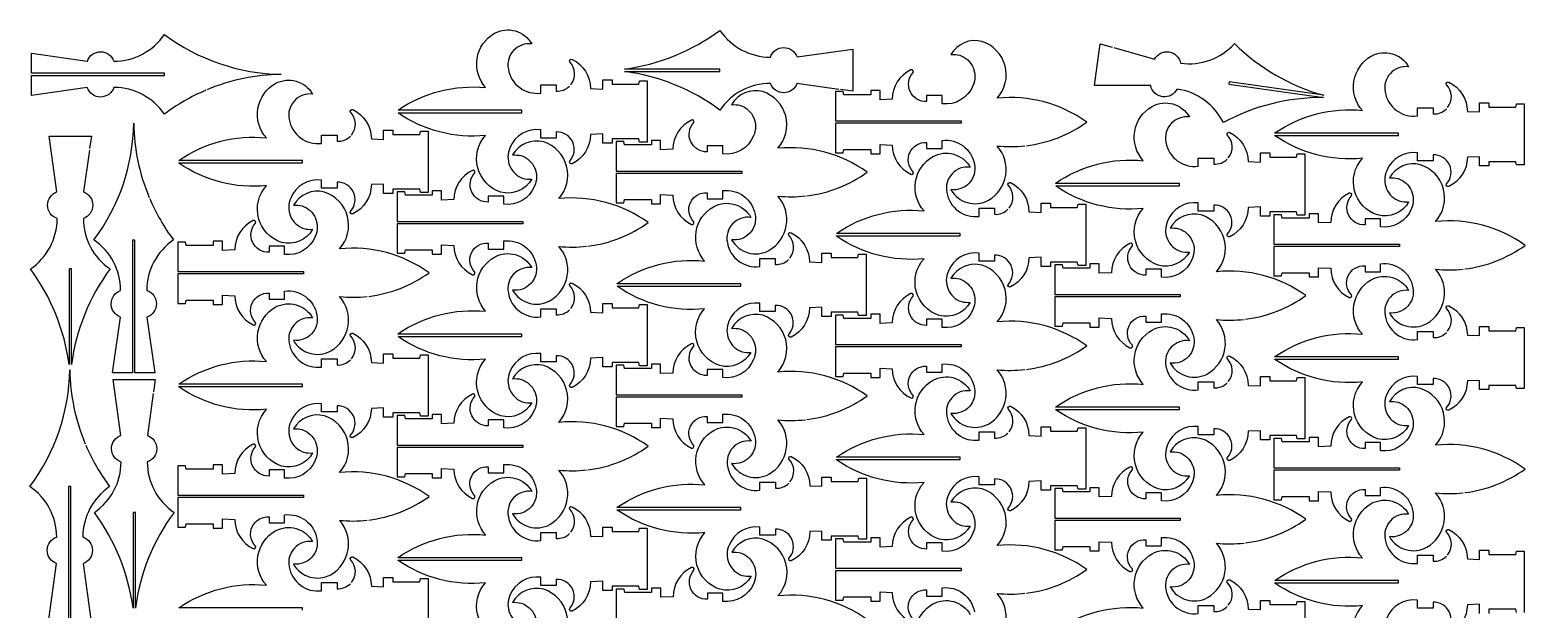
# Model space of a CAD drawing. Header units: millimetres. Extents: x 0 to 982, y 0 to 1994.
# Drawn here: x 0 to 982, y 1613 to 1994 of the extents above; entities that cross this region are included whole.
import ezdxf

# ---------------------------------------------------------------- set-up
doc = ezdxf.new("R2010")
doc.units = ezdxf.units.MM
doc.layers.get('0').update_dxf_attribs({"color": 70})

msp = doc.modelspace()

# ---------------------------------------------------------------- linework, layer by layer
for points in [[(355.28, 1957.9, 0.382105), (354.59, 1972.94, -0.693962), (356.17, 1974.62, -0.285657), (368.31, 1955.39), (376.34, 1955.05), (376.34, 1961.1), (382.46, 1961.1), (382.46, 1958.29), (400.07, 1958.29), (400.54, 1960.45), (405.59, 1960.45), (405.59, 1920.21), (400.54, 1920.21), (400.07, 1922.37), (382.46, 1922.37), (382.46, 1919.56), (376.34, 1919.56), (376.34, 1925.61), (368.31, 1925.27, -0.285476), (356.17, 1906.04, -0.693962), (354.59, 1907.73, 0.668348), (345.75, 1926.89), (345.75, 1922.91), (335.55, 1922.91), (335.55, 1928.26, 0.342044), (315.35, 1916.44, 0.442806), (324, 1896.39, 0.070962), (329.73, 1895.94, -0.342025), (309.3, 1887.35, -0.543378), (299.4, 1924.63, -0.178253), (241.9, 1939.4), (241.9, 1939.56), (323.11, 1939.56), (323.11, 1941.11), (241.9, 1941.11), (241.9, 1941.25, -0.178238), (299.4, 1956.03, -0.476881), (305.2, 1991.73, -0.411255), (329.73, 1984.73, 0.514022), (314.3, 1968.18, 0.402273), (335.55, 1952.41), (335.55, 1957.76), (345.75, 1957.76), (345.75, 1953.77, 0.217338), (354.52, 1957.06)], [(115.57, 1954.29, 0.060023), (88.35, 1938.6, 0.24714), (55.19, 1956.19), (55.18, 1956.18, -0.716421), (37.69, 1956.06), (37.68, 1956.07), (1.07, 1950.95, 0.000082), (1.07, 1964.01), (88.34, 1964.01), (88.34, 1965.56), (1.07, 1965.56), (1.07, 1978.62), (37.72, 1973.49), (37.73, 1973.5, -0.706462), (55.13, 1973.39), (55.15, 1973.38, 0.248519), (88.35, 1990.97, 0.158189), (165.07, 1964.79, 0.095578), (116.36, 1954.62)], [(531.42, 1954.89), (503.92, 1958.74), (503.9, 1958.73, -0.706462), (486.5, 1958.84), (486.49, 1958.85, 0.248519), (453.29, 1941.27, 0.127449), (390.52, 1966.68), (453.29, 1966.68), (453.29, 1968.23), (390.52, 1968.23, 0.127449), (453.29, 1993.64, 0.24714), (486.44, 1976.05), (486.46, 1976.06, -0.716421), (503.94, 1976.18), (503.96, 1976.17), (540.57, 1981.29), (540.57, 1953.61), (532.54, 1954.74)], [(654.63, 1917.88, 0.125752), (694.24, 1933.38, 0.183089), (635.44, 1949.08, 0.543378), (625.53, 1986.35, 0.342025), (605.1, 1977.77, -0.070962), (610.83, 1977.32, -0.442806), (619.49, 1957.27, -0.342044), (599.28, 1945.45), (599.28, 1950.8), (589.09, 1950.8), (589.09, 1946.82, -0.668348), (580.24, 1965.98, 0.693962), (578.66, 1967.67, 0.285476), (566.52, 1948.43), (558.49, 1948.09), (558.49, 1954.15), (552.37, 1954.15), (552.37, 1951.33), (534.76, 1951.33), (534.29, 1953.5), (529.24, 1953.5), (529.24, 1934.15), (611.73, 1934.15), (611.73, 1932.6), (529.24, 1932.6), (529.24, 1913.26), (534.29, 1913.26), (534.76, 1915.42), (552.37, 1915.42), (552.37, 1912.61), (558.49, 1912.61), (558.49, 1918.66), (566.52, 1918.32, 0.285657), (578.66, 1899.08, 0.693962), (580.24, 1900.77, -0.690194), (589.09, 1919.93), (589.09, 1915.95), (599.28, 1915.95), (599.28, 1921.3, -0.402273), (620.54, 1905.53, -0.514022), (605.1, 1888.98, 0.411255), (629.63, 1881.98, 0.476881), (635.44, 1917.67, 0.053172), (653.66, 1917.77)], [(712.03, 1982.29), (738.73, 1974.65), (738.75, 1974.66, -0.706462), (755.97, 1972.13), (755.98, 1972.12, 0.248519), (791.3, 1984.92, 0.127449), (849.93, 1951.03), (787.77, 1959.76), (787.55, 1958.22), (849.71, 1949.5, 0.127449), (784.02, 1933.06, 0.24714), (753.63, 1955.09), (753.62, 1955.08, -0.716421), (736.29, 1957.39), (736.27, 1957.4), (699.31, 1957.42), (703.15, 1984.83), (710.95, 1982.6)], [(931.28, 1942.9, 0.382105), (930.59, 1957.94, -0.693962), (932.17, 1959.62, -0.285657), (944.31, 1940.39), (952.34, 1940.05), (952.34, 1946.1), (958.46, 1946.1), (958.46, 1943.29), (976.07, 1943.29), (976.54, 1945.45), (981.59, 1945.45), (981.59, 1905.21), (976.54, 1905.21), (976.07, 1907.37), (958.46, 1907.37), (958.46, 1904.56), (952.34, 1904.56), (952.34, 1910.61), (944.31, 1910.27, -0.285476), (932.17, 1891.04, -0.693962), (930.59, 1892.73, 0.668348), (921.75, 1911.89), (921.75, 1907.91), (911.55, 1907.91), (911.55, 1913.26, 0.342044), (891.35, 1901.44, 0.442806), (900, 1881.39, 0.070962), (905.73, 1880.94, -0.342025), (885.3, 1872.35, -0.543378), (875.4, 1909.63, -0.178253), (817.9, 1924.4), (817.9, 1924.56), (899.11, 1924.56), (899.11, 1926.11), (817.9, 1926.11), (817.9, 1926.25, -0.178238), (875.4, 1941.03, -0.476881), (881.2, 1976.73, -0.411255), (905.73, 1969.73, 0.514022), (890.3, 1953.18, 0.402273), (911.55, 1937.41), (911.55, 1942.76), (921.75, 1942.76), (921.75, 1938.77, 0.217338), (930.52, 1942.06)], [(211.28, 1924.9, 0.382105), (210.59, 1939.94, -0.693962), (212.17, 1941.62, -0.285657), (224.31, 1922.39), (232.34, 1922.05), (232.34, 1928.1), (238.46, 1928.1), (238.46, 1925.29), (256.07, 1925.29), (256.54, 1927.45), (261.59, 1927.45), (261.59, 1887.21), (256.54, 1887.21), (256.07, 1889.37), (238.46, 1889.37), (238.46, 1886.56), (232.34, 1886.56), (232.34, 1892.61), (224.31, 1892.27, -0.285476), (212.17, 1873.04, -0.693962), (210.59, 1874.73, 0.668348), (201.75, 1893.89), (201.75, 1889.91), (191.55, 1889.91), (191.55, 1895.26, 0.342044), (171.35, 1883.44, 0.442806), (180, 1863.39, 0.070962), (185.73, 1862.94, -0.342025), (165.3, 1854.35, -0.543378), (155.4, 1891.63, -0.178253), (97.9, 1906.4), (97.9, 1906.56), (179.11, 1906.56), (179.11, 1908.11), (97.9, 1908.11), (97.9, 1908.25, -0.178238), (155.4, 1923.03, -0.476881), (161.2, 1958.73, -0.411255), (185.73, 1951.73, 0.514022), (170.3, 1935.18, 0.402273), (191.55, 1919.41), (191.55, 1924.76), (201.75, 1924.76), (201.75, 1920.77, 0.217338), (210.52, 1924.06)], [(510.5, 1884.94, 0.125752), (550.12, 1900.43, 0.183089), (491.32, 1916.14, 0.543378), (481.41, 1953.41, 0.342025), (460.98, 1944.83, -0.070962), (466.71, 1944.38, -0.442806), (475.36, 1924.33, -0.342044), (455.16, 1912.51), (455.16, 1917.86), (444.96, 1917.86), (444.96, 1913.88, -0.668348), (436.12, 1933.04, 0.693962), (434.54, 1934.73, 0.285476), (422.4, 1915.49), (414.37, 1915.15), (414.37, 1921.2), (408.25, 1921.2), (408.25, 1918.39), (390.64, 1918.39), (390.17, 1920.55), (385.12, 1920.55), (385.12, 1901.21), (467.6, 1901.21), (467.6, 1899.66), (385.12, 1899.66), (385.12, 1880.31), (390.17, 1880.31), (390.64, 1882.48), (408.25, 1882.48), (408.25, 1879.66), (414.37, 1879.66), (414.37, 1885.72), (422.4, 1885.38, 0.285657), (434.54, 1866.14, 0.693962), (436.12, 1867.83, -0.690194), (444.96, 1886.99), (444.96, 1883.01), (455.16, 1883.01), (455.16, 1888.36, -0.402273), (476.41, 1872.58, -0.514022), (460.98, 1856.04, 0.411255), (485.51, 1849.04, 0.476881), (491.32, 1884.73, 0.053172), (509.54, 1884.83)], [(787.28, 1909.9, 0.382105), (786.59, 1924.94, -0.693962), (788.17, 1926.62, -0.285657), (800.31, 1907.39), (808.34, 1907.05), (808.34, 1913.1), (814.46, 1913.1), (814.46, 1910.29), (832.07, 1910.29), (832.54, 1912.45), (837.59, 1912.45), (837.59, 1872.21), (832.54, 1872.21), (832.07, 1874.37), (814.46, 1874.37), (814.46, 1871.56), (808.34, 1871.56), (808.34, 1877.61), (800.31, 1877.27, -0.285476), (788.17, 1858.04, -0.693962), (786.59, 1859.73, 0.668348), (777.75, 1878.89), (777.75, 1874.91), (767.55, 1874.91), (767.55, 1880.26, 0.342044), (747.35, 1868.44, 0.442806), (756, 1848.39, 0.070962), (761.73, 1847.94, -0.342025), (741.3, 1839.35, -0.543378), (731.4, 1876.63, -0.178253), (673.9, 1891.4), (673.9, 1891.56), (755.11, 1891.56), (755.11, 1893.11), (673.9, 1893.11), (673.9, 1893.25, -0.178238), (731.4, 1908.03, -0.476881), (737.2, 1943.73, -0.411255), (761.73, 1936.73, 0.514022), (746.3, 1920.18, 0.402273), (767.55, 1904.41), (767.55, 1909.76), (777.75, 1909.76), (777.75, 1905.77, 0.217338), (786.52, 1909.06)], [(78.68, 1883.13, 0.060023), (94.37, 1855.91, 0.24714), (76.78, 1822.75), (76.79, 1822.74, -0.716421), (76.91, 1805.25), (76.9, 1805.24), (82.02, 1768.63, 0.000082), (68.96, 1768.63), (68.96, 1855.9), (67.41, 1855.9), (67.41, 1768.63), (54.35, 1768.63), (59.48, 1805.28), (59.47, 1805.29, -0.706462), (59.58, 1822.7), (59.59, 1822.71, 0.248519), (42, 1855.91, 0.158189), (68.18, 1932.63, 0.095578), (78.35, 1883.93)], [(39.08, 1914.98), (35.23, 1887.48), (35.24, 1887.46, -0.706462), (35.13, 1870.06), (35.12, 1870.05, 0.248519), (52.7, 1836.85, 0.127449), (27.29, 1774.08), (27.29, 1836.85), (25.74, 1836.85), (25.74, 1774.08, 0.127449), (0.33, 1836.85, 0.24714), (17.92, 1870.01), (17.91, 1870.02, -0.716421), (17.79, 1887.5), (17.8, 1887.52), (12.68, 1924.13), (40.36, 1924.13), (39.23, 1916.1)], [(366.63, 1851.88, 0.125752), (406.24, 1867.38, 0.183089), (347.44, 1883.08, 0.543378), (337.53, 1920.35, 0.342025), (317.1, 1911.77, -0.070962), (322.83, 1911.32, -0.442806), (331.49, 1891.27, -0.342044), (311.28, 1879.45), (311.28, 1884.8), (301.09, 1884.8), (301.09, 1880.82, -0.668348), (292.24, 1899.98, 0.693962), (290.66, 1901.67, 0.285476), (278.52, 1882.43), (270.49, 1882.09), (270.49, 1888.15), (264.37, 1888.15), (264.37, 1885.33), (246.76, 1885.33), (246.29, 1887.5), (241.24, 1887.5), (241.24, 1868.15), (323.73, 1868.15), (323.73, 1866.6), (241.24, 1866.6), (241.24, 1847.26), (246.29, 1847.26), (246.76, 1849.42), (264.37, 1849.42), (264.37, 1846.61), (270.49, 1846.61), (270.49, 1852.66), (278.52, 1852.32, 0.285657), (290.66, 1833.08, 0.693962), (292.24, 1834.77, -0.690194), (301.09, 1853.93), (301.09, 1849.95), (311.28, 1849.95), (311.28, 1855.3, -0.402273), (332.54, 1839.53, -0.514022), (317.1, 1822.98, 0.411255), (341.63, 1815.98, 0.476881), (347.44, 1851.67, 0.053172), (365.66, 1851.77)], [(643.28, 1876.9, 0.382105), (642.59, 1891.94, -0.693962), (644.17, 1893.62, -0.285657), (656.31, 1874.39), (664.34, 1874.05), (664.34, 1880.1), (670.46, 1880.1), (670.46, 1877.29), (688.07, 1877.29), (688.54, 1879.45), (693.59, 1879.45), (693.59, 1839.21), (688.54, 1839.21), (688.07, 1841.37), (670.46, 1841.37), (670.46, 1838.56), (664.34, 1838.56), (664.34, 1844.61), (656.31, 1844.27, -0.285476), (644.17, 1825.04, -0.693962), (642.59, 1826.73, 0.668348), (633.75, 1845.89), (633.75, 1841.91), (623.55, 1841.91), (623.55, 1847.26, 0.342044), (603.35, 1835.44, 0.442806), (612, 1815.39, 0.070962), (617.73, 1814.94, -0.342025), (597.3, 1806.35, -0.543378), (587.4, 1843.63, -0.178253), (529.9, 1858.4), (529.9, 1858.56), (611.11, 1858.56), (611.11, 1860.11), (529.9, 1860.11), (529.9, 1860.25, -0.178238), (587.4, 1875.03, -0.476881), (593.2, 1910.73, -0.411255), (617.73, 1903.73, 0.514022), (602.3, 1887.18, 0.402273), (623.55, 1871.41), (623.55, 1876.76), (633.75, 1876.76), (633.75, 1872.77, 0.217338), (642.52, 1876.06)], [(942.63, 1836.88, 0.125752), (982.24, 1852.38, 0.183089), (923.44, 1868.08, 0.543378), (913.53, 1905.35, 0.342025), (893.1, 1896.77, -0.070962), (898.83, 1896.32, -0.442806), (907.49, 1876.27, -0.342044), (887.28, 1864.45), (887.28, 1869.8), (877.09, 1869.8), (877.09, 1865.82, -0.668348), (868.24, 1884.98, 0.693962), (866.66, 1886.67, 0.285476), (854.52, 1867.43), (846.49, 1867.09), (846.49, 1873.15), (840.37, 1873.15), (840.37, 1870.33), (822.76, 1870.33), (822.29, 1872.5), (817.24, 1872.5), (817.24, 1853.15), (899.73, 1853.15), (899.73, 1851.6), (817.24, 1851.6), (817.24, 1832.26), (822.29, 1832.26), (822.76, 1834.42), (840.37, 1834.42), (840.37, 1831.61), (846.49, 1831.61), (846.49, 1837.66), (854.52, 1837.32, 0.285657), (866.66, 1818.08, 0.693962), (868.24, 1819.77, -0.690194), (877.09, 1838.93), (877.09, 1834.95), (887.28, 1834.95), (887.28, 1840.3, -0.402273), (908.54, 1824.53, -0.514022), (893.1, 1807.98, 0.411255), (917.63, 1800.98, 0.476881), (923.44, 1836.67, 0.053172), (941.66, 1836.77)], [(222.63, 1818.88, 0.125752), (262.24, 1834.38, 0.183089), (203.44, 1850.08, 0.543378), (193.53, 1887.35, 0.342025), (173.1, 1878.77, -0.070962), (178.83, 1878.32, -0.442806), (187.49, 1858.27, -0.342044), (167.28, 1846.45), (167.28, 1851.8), (157.09, 1851.8), (157.09, 1847.82, -0.668348), (148.24, 1866.98, 0.693962), (146.66, 1868.67, 0.285476), (134.52, 1849.43), (126.49, 1849.09), (126.49, 1855.15), (120.37, 1855.15), (120.37, 1852.33), (102.76, 1852.33), (102.29, 1854.5), (97.24, 1854.5), (97.24, 1835.15), (179.73, 1835.15), (179.73, 1833.6), (97.24, 1833.6), (97.24, 1814.26), (102.29, 1814.26), (102.76, 1816.42), (120.37, 1816.42), (120.37, 1813.61), (126.49, 1813.61), (126.49, 1819.66), (134.52, 1819.32, 0.285657), (146.66, 1800.08, 0.693962), (148.24, 1801.77, -0.690194), (157.09, 1820.93), (157.09, 1816.95), (167.28, 1816.95), (167.28, 1822.3, -0.402273), (188.54, 1806.53, -0.514022), (173.1, 1789.98, 0.411255), (197.63, 1782.98, 0.476881), (203.44, 1818.67, 0.053172), (221.66, 1818.77)], [(499.16, 1843.96, 0.382105), (498.47, 1858.99, -0.693962), (500.05, 1860.68, -0.285657), (512.19, 1841.45), (520.22, 1841.11), (520.22, 1847.16), (526.34, 1847.16), (526.34, 1844.35), (543.95, 1844.35), (544.42, 1846.51), (549.47, 1846.51), (549.47, 1806.27), (544.42, 1806.27), (543.95, 1808.43), (526.34, 1808.43), (526.34, 1805.62), (520.22, 1805.62), (520.22, 1811.67), (512.19, 1811.33, -0.285476), (500.05, 1792.1, -0.693962), (498.47, 1793.79, 0.668348), (489.63, 1812.95), (489.63, 1808.97), (479.43, 1808.97), (479.43, 1814.31, 0.342044), (459.22, 1802.5, 0.442806), (467.88, 1782.45, 0.070962), (473.61, 1782, -0.342025), (453.18, 1773.41, -0.543378), (443.27, 1810.69, -0.178253), (385.78, 1825.46), (385.78, 1825.62), (466.98, 1825.62), (466.98, 1827.17), (385.78, 1827.17), (385.78, 1827.31, -0.178238), (443.27, 1842.09, -0.476881), (449.08, 1877.79, -0.411255), (473.61, 1870.79, 0.514022), (458.17, 1854.24, 0.402273), (479.43, 1838.47), (479.43, 1843.82), (489.63, 1843.82), (489.63, 1839.83, 0.217338), (498.4, 1843.12)], [(798.63, 1803.88, 0.125752), (838.24, 1819.38, 0.183089), (779.44, 1835.08, 0.543378), (769.53, 1872.35, 0.342025), (749.1, 1863.77, -0.070962), (754.83, 1863.32, -0.442806), (763.49, 1843.27, -0.342044), (743.28, 1831.45), (743.28, 1836.8), (733.09, 1836.8), (733.09, 1832.82, -0.668348), (724.24, 1851.98, 0.693962), (722.66, 1853.67, 0.285476), (710.52, 1834.43), (702.49, 1834.09), (702.49, 1840.15), (696.37, 1840.15), (696.37, 1837.33), (678.76, 1837.33), (678.29, 1839.5), (673.24, 1839.5), (673.24, 1820.15), (755.73, 1820.15), (755.73, 1818.6), (673.24, 1818.6), (673.24, 1799.26), (678.29, 1799.26), (678.76, 1801.42), (696.37, 1801.42), (696.37, 1798.61), (702.49, 1798.61), (702.49, 1804.66), (710.52, 1804.32, 0.285657), (722.66, 1785.08, 0.693962), (724.24, 1786.77, -0.690194), (733.09, 1805.93), (733.09, 1801.95), (743.28, 1801.95), (743.28, 1807.3, -0.402273), (764.54, 1791.53, -0.514022), (749.1, 1774.98, 0.411255), (773.63, 1767.98, 0.476881), (779.44, 1803.67, 0.053172), (797.66, 1803.77)], [(355.28, 1810.9, 0.382105), (354.59, 1825.94, -0.693962), (356.17, 1827.62, -0.285657), (368.31, 1808.39), (376.34, 1808.05), (376.34, 1814.1), (382.46, 1814.1), (382.46, 1811.29), (400.07, 1811.29), (400.54, 1813.45), (405.59, 1813.45), (405.59, 1773.21), (400.54, 1773.21), (400.07, 1775.37), (382.46, 1775.37), (382.46, 1772.56), (376.34, 1772.56), (376.34, 1778.61), (368.31, 1778.27, -0.285476), (356.17, 1759.04, -0.693962), (354.59, 1760.73, 0.668348), (345.75, 1779.89), (345.75, 1775.91), (335.55, 1775.91), (335.55, 1781.26, 0.342044), (315.35, 1769.44, 0.442806), (324, 1749.39, 0.070962), (329.73, 1748.94, -0.342025), (309.3, 1740.35, -0.543378), (299.4, 1777.63, -0.178253), (241.9, 1792.4), (241.9, 1792.56), (323.11, 1792.56), (323.11, 1794.11), (241.9, 1794.11), (241.9, 1794.25, -0.178238), (299.4, 1809.03, -0.476881), (305.2, 1844.73, -0.411255), (329.73, 1837.73, 0.514022), (314.3, 1821.18, 0.402273), (335.55, 1805.41), (335.55, 1810.76), (345.75, 1810.76), (345.75, 1806.77, 0.217338), (354.52, 1810.06)], [(654.63, 1770.88, 0.125752), (694.24, 1786.38, 0.183089), (635.44, 1802.08, 0.543378), (625.53, 1839.35, 0.342025), (605.1, 1830.77, -0.070962), (610.83, 1830.32, -0.442806), (619.49, 1810.27, -0.342044), (599.28, 1798.45), (599.28, 1803.8), (589.09, 1803.8), (589.09, 1799.82, -0.668348), (580.24, 1818.98, 0.693962), (578.66, 1820.67, 0.285476), (566.52, 1801.43), (558.49, 1801.09), (558.49, 1807.15), (552.37, 1807.15), (552.37, 1804.33), (534.76, 1804.33), (534.29, 1806.5), (529.24, 1806.5), (529.24, 1787.15), (611.73, 1787.15), (611.73, 1785.6), (529.24, 1785.6), (529.24, 1766.26), (534.29, 1766.26), (534.76, 1768.42), (552.37, 1768.42), (552.37, 1765.61), (558.49, 1765.61), (558.49, 1771.66), (566.52, 1771.32, 0.285657), (578.66, 1752.08, 0.693962), (580.24, 1753.77, -0.690194), (589.09, 1772.93), (589.09, 1768.95), (599.28, 1768.95), (599.28, 1774.3, -0.402273), (620.54, 1758.53, -0.514022), (605.1, 1741.98, 0.411255), (629.63, 1734.98, 0.476881), (635.44, 1770.67, 0.053172), (653.66, 1770.77)], [(931.28, 1795.9, 0.382105), (930.59, 1810.94, -0.693962), (932.17, 1812.62, -0.285657), (944.31, 1793.39), (952.34, 1793.05), (952.34, 1799.1), (958.46, 1799.1), (958.46, 1796.29), (976.07, 1796.29), (976.54, 1798.45), (981.59, 1798.45), (981.59, 1758.21), (976.54, 1758.21), (976.07, 1760.37), (958.46, 1760.37), (958.46, 1757.56), (952.34, 1757.56), (952.34, 1763.61), (944.31, 1763.27, -0.285476), (932.17, 1744.04, -0.693962), (930.59, 1745.73, 0.668348), (921.75, 1764.89), (921.75, 1760.91), (911.55, 1760.91), (911.55, 1766.26, 0.342044), (891.35, 1754.44, 0.442806), (900, 1734.39, 0.070962), (905.73, 1733.94, -0.342025), (885.3, 1725.35, -0.543378), (875.4, 1762.63, -0.178253), (817.9, 1777.4), (817.9, 1777.56), (899.11, 1777.56), (899.11, 1779.11), (817.9, 1779.11), (817.9, 1779.25, -0.178238), (875.4, 1794.03, -0.476881), (881.2, 1829.73, -0.411255), (905.73, 1822.73, 0.514022), (890.3, 1806.18, 0.402273), (911.55, 1790.41), (911.55, 1795.76), (921.75, 1795.76), (921.75, 1791.77, 0.217338), (930.52, 1795.06)], [(211.28, 1777.9, 0.382105), (210.59, 1792.94, -0.693962), (212.17, 1794.62, -0.285657), (224.31, 1775.39), (232.34, 1775.05), (232.34, 1781.1), (238.46, 1781.1), (238.46, 1778.29), (256.07, 1778.29), (256.54, 1780.45), (261.59, 1780.45), (261.59, 1740.21), (256.54, 1740.21), (256.07, 1742.37), (238.46, 1742.37), (238.46, 1739.56), (232.34, 1739.56), (232.34, 1745.61), (224.31, 1745.27, -0.285476), (212.17, 1726.04, -0.693962), (210.59, 1727.73, 0.668348), (201.75, 1746.89), (201.75, 1742.91), (191.55, 1742.91), (191.55, 1748.26, 0.342044), (171.35, 1736.44, 0.442806), (180, 1716.39, 0.070962), (185.73, 1715.94, -0.342025), (165.3, 1707.35, -0.543378), (155.4, 1744.63, -0.178253), (97.9, 1759.4), (97.9, 1759.56), (179.11, 1759.56), (179.11, 1761.11), (97.9, 1761.11), (97.9, 1761.25, -0.178238), (155.4, 1776.03, -0.476881), (161.2, 1811.73, -0.411255), (185.73, 1804.73, 0.514022), (170.3, 1788.18, 0.402273), (191.55, 1772.41), (191.55, 1777.76), (201.75, 1777.76), (201.75, 1773.77, 0.217338), (210.52, 1777.06)], [(510.5, 1737.94, 0.125752), (550.12, 1753.43, 0.183089), (491.32, 1769.14, 0.543378), (481.41, 1806.41, 0.342025), (460.98, 1797.83, -0.070962), (466.71, 1797.38, -0.442806), (475.36, 1777.33, -0.342044), (455.16, 1765.51), (455.16, 1770.86), (444.96, 1770.86), (444.96, 1766.88, -0.668348), (436.12, 1786.04, 0.693962), (434.54, 1787.73, 0.285476), (422.4, 1768.49), (414.37, 1768.15), (414.37, 1774.2), (408.25, 1774.2), (408.25, 1771.39), (390.64, 1771.39), (390.17, 1773.55), (385.12, 1773.55), (385.12, 1754.21), (467.6, 1754.21), (467.6, 1752.66), (385.12, 1752.66), (385.12, 1733.31), (390.17, 1733.31), (390.64, 1735.48), (408.25, 1735.48), (408.25, 1732.66), (414.37, 1732.66), (414.37, 1738.72), (422.4, 1738.38, 0.285657), (434.54, 1719.14, 0.693962), (436.12, 1720.83, -0.690194), (444.96, 1739.99), (444.96, 1736.01), (455.16, 1736.01), (455.16, 1741.36, -0.402273), (476.41, 1725.58, -0.514022), (460.98, 1709.04, 0.411255), (485.51, 1702.04, 0.476881), (491.32, 1737.73, 0.053172), (509.54, 1737.83)], [(787.28, 1762.9, 0.382105), (786.59, 1777.94, -0.693962), (788.17, 1779.62, -0.285657), (800.31, 1760.39), (808.34, 1760.05), (808.34, 1766.1), (814.46, 1766.1), (814.46, 1763.29), (832.07, 1763.29), (832.54, 1765.45), (837.59, 1765.45), (837.59, 1725.21), (832.54, 1725.21), (832.07, 1727.37), (814.46, 1727.37), (814.46, 1724.56), (808.34, 1724.56), (808.34, 1730.61), (800.31, 1730.27, -0.285476), (788.17, 1711.04, -0.693962), (786.59, 1712.73, 0.668348), (777.75, 1731.89), (777.75, 1727.91), (767.55, 1727.91), (767.55, 1733.26, 0.342044), (747.35, 1721.44, 0.442806), (756, 1701.39, 0.070962), (761.73, 1700.94, -0.342025), (741.3, 1692.35, -0.543378), (731.4, 1729.63, -0.178253), (673.9, 1744.4), (673.9, 1744.56), (755.11, 1744.56), (755.11, 1746.11), (673.9, 1746.11), (673.9, 1746.25, -0.178238), (731.4, 1761.03, -0.476881), (737.2, 1796.73, -0.411255), (761.73, 1789.73, 0.514022), (746.3, 1773.18, 0.402273), (767.55, 1757.41), (767.55, 1762.76), (777.75, 1762.76), (777.75, 1758.77, 0.217338), (786.52, 1762.06)], [(36.68, 1721.13, 0.060023), (52.37, 1693.91, 0.24714), (34.78, 1660.75), (34.79, 1660.74, -0.716421), (34.91, 1643.25), (34.9, 1643.24), (40.02, 1606.63, 0.000082), (26.96, 1606.63), (26.96, 1693.9), (25.41, 1693.9), (25.41, 1606.63), (12.35, 1606.63), (17.48, 1643.28), (17.47, 1643.29, -0.706462), (17.58, 1660.7), (17.59, 1660.71, 0.248519), (0, 1693.91, 0.158189), (26.18, 1770.63, 0.095578), (36.35, 1721.93)], [(366.63, 1704.88, 0.125752), (406.24, 1720.38, 0.183089), (347.44, 1736.08, 0.543378), (337.53, 1773.35, 0.342025), (317.1, 1764.77, -0.070962), (322.83, 1764.32, -0.442806), (331.49, 1744.27, -0.342044), (311.28, 1732.45), (311.28, 1737.8), (301.09, 1737.8), (301.09, 1733.82, -0.668348), (292.24, 1752.98, 0.693962), (290.66, 1754.67, 0.285476), (278.52, 1735.43), (270.49, 1735.09), (270.49, 1741.15), (264.37, 1741.15), (264.37, 1738.33), (246.76, 1738.33), (246.29, 1740.5), (241.24, 1740.5), (241.24, 1721.15), (323.73, 1721.15), (323.73, 1719.6), (241.24, 1719.6), (241.24, 1700.26), (246.29, 1700.26), (246.76, 1702.42), (264.37, 1702.42), (264.37, 1699.61), (270.49, 1699.61), (270.49, 1705.66), (278.52, 1705.32, 0.285657), (290.66, 1686.08, 0.693962), (292.24, 1687.77, -0.690194), (301.09, 1706.93), (301.09, 1702.95), (311.28, 1702.95), (311.28, 1708.3, -0.402273), (332.54, 1692.53, -0.514022), (317.1, 1675.98, 0.411255), (341.63, 1668.98, 0.476881), (347.44, 1704.67, 0.053172), (365.66, 1704.77)], [(81.08, 1754.98), (77.23, 1727.48), (77.24, 1727.46, -0.706462), (77.13, 1710.06), (77.12, 1710.05, 0.248519), (94.7, 1676.85, 0.127449), (69.29, 1614.08), (69.29, 1676.85), (67.74, 1676.85), (67.74, 1614.08, 0.127449), (42.33, 1676.85, 0.24714), (59.92, 1710.01), (59.91, 1710.02, -0.716421), (59.79, 1727.5), (59.8, 1727.52), (54.68, 1764.13), (82.36, 1764.13), (81.23, 1756.1)], [(643.28, 1729.9, 0.382105), (642.59, 1744.94, -0.693962), (644.17, 1746.62, -0.285657), (656.31, 1727.39), (664.34, 1727.05), (664.34, 1733.1), (670.46, 1733.1), (670.46, 1730.29), (688.07, 1730.29), (688.54, 1732.45), (693.59, 1732.45), (693.59, 1692.21), (688.54, 1692.21), (688.07, 1694.37), (670.46, 1694.37), (670.46, 1691.56), (664.34, 1691.56), (664.34, 1697.61), (656.31, 1697.27, -0.285476), (644.17, 1678.04, -0.693962), (642.59, 1679.73, 0.668348), (633.75, 1698.89), (633.75, 1694.91), (623.55, 1694.91), (623.55, 1700.26, 0.342044), (603.35, 1688.44, 0.442806), (612, 1668.39, 0.070962), (617.73, 1667.94, -0.342025), (597.3, 1659.35, -0.543378), (587.4, 1696.63, -0.178253), (529.9, 1711.4), (529.9, 1711.56), (611.11, 1711.56), (611.11, 1713.11), (529.9, 1713.11), (529.9, 1713.25, -0.178238), (587.4, 1728.03, -0.476881), (593.2, 1763.73, -0.411255), (617.73, 1756.73, 0.514022), (602.3, 1740.18, 0.402273), (623.55, 1724.41), (623.55, 1729.76), (633.75, 1729.76), (633.75, 1725.77, 0.217338), (642.52, 1729.06)], [(942.63, 1689.88, 0.125752), (982.24, 1705.38, 0.183089), (923.44, 1721.08, 0.543378), (913.53, 1758.35, 0.342025), (893.1, 1749.77, -0.070962), (898.83, 1749.32, -0.442806), (907.49, 1729.27, -0.342044), (887.28, 1717.45), (887.28, 1722.8), (877.09, 1722.8), (877.09, 1718.82, -0.668348), (868.24, 1737.98, 0.693962), (866.66, 1739.67, 0.285476), (854.52, 1720.43), (846.49, 1720.09), (846.49, 1726.15), (840.37, 1726.15), (840.37, 1723.33), (822.76, 1723.33), (822.29, 1725.5), (817.24, 1725.5), (817.24, 1706.15), (899.73, 1706.15), (899.73, 1704.6), (817.24, 1704.6), (817.24, 1685.26), (822.29, 1685.26), (822.76, 1687.42), (840.37, 1687.42), (840.37, 1684.61), (846.49, 1684.61), (846.49, 1690.66), (854.52, 1690.32, 0.285657), (866.66, 1671.08, 0.693962), (868.24, 1672.77, -0.690194), (877.09, 1691.93), (877.09, 1687.95), (887.28, 1687.95), (887.28, 1693.3, -0.402273), (908.54, 1677.53, -0.514022), (893.1, 1660.98, 0.411255), (917.63, 1653.98, 0.476881), (923.44, 1689.67, 0.053172), (941.66, 1689.77)], [(222.63, 1671.88, 0.125752), (262.24, 1687.38, 0.183089), (203.44, 1703.08, 0.543378), (193.53, 1740.35, 0.342025), (173.1, 1731.77, -0.070962), (178.83, 1731.32, -0.442806), (187.49, 1711.27, -0.342044), (167.28, 1699.45), (167.28, 1704.8), (157.09, 1704.8), (157.09, 1700.82, -0.668348), (148.24, 1719.98, 0.693962), (146.66, 1721.67, 0.285476), (134.52, 1702.43), (126.49, 1702.09), (126.49, 1708.15), (120.37, 1708.15), (120.37, 1705.33), (102.76, 1705.33), (102.29, 1707.5), (97.24, 1707.5), (97.24, 1688.15), (179.73, 1688.15), (179.73, 1686.6), (97.24, 1686.6), (97.24, 1667.26), (102.29, 1667.26), (102.76, 1669.42), (120.37, 1669.42), (120.37, 1666.61), (126.49, 1666.61), (126.49, 1672.66), (134.52, 1672.32, 0.285657), (146.66, 1653.08, 0.693962), (148.24, 1654.77, -0.690194), (157.09, 1673.93), (157.09, 1669.95), (167.28, 1669.95), (167.28, 1675.3, -0.402273), (188.54, 1659.53, -0.514022), (173.1, 1642.98, 0.411255), (197.63, 1635.98, 0.476881), (203.44, 1671.67, 0.053172), (221.66, 1671.77)], [(499.28, 1696.9, 0.382105), (498.59, 1711.94, -0.693962), (500.17, 1713.62, -0.285657), (512.31, 1694.39), (520.34, 1694.05), (520.34, 1700.1), (526.46, 1700.1), (526.46, 1697.29), (544.07, 1697.29), (544.54, 1699.45), (549.59, 1699.45), (549.59, 1659.21), (544.54, 1659.21), (544.07, 1661.37), (526.46, 1661.37), (526.46, 1658.56), (520.34, 1658.56), (520.34, 1664.61), (512.31, 1664.27, -0.285476), (500.17, 1645.04, -0.693962), (498.59, 1646.73, 0.668348), (489.75, 1665.89), (489.75, 1661.91), (479.55, 1661.91), (479.55, 1667.26, 0.342044), (459.35, 1655.44, 0.442806), (468, 1635.39, 0.070962), (473.73, 1634.94, -0.342025), (453.3, 1626.35, -0.543378), (443.4, 1663.63, -0.178253), (385.9, 1678.4), (385.9, 1678.56), (467.11, 1678.56), (467.11, 1680.11), (385.9, 1680.11), (385.9, 1680.25, -0.178238), (443.4, 1695.03, -0.476881), (449.2, 1730.73, -0.411255), (473.73, 1723.73, 0.514022), (458.3, 1707.18, 0.402273), (479.55, 1691.41), (479.55, 1696.76), (489.75, 1696.76), (489.75, 1692.77, 0.217338), (498.52, 1696.06)], [(798.63, 1656.88, 0.125752), (838.24, 1672.38, 0.183089), (779.44, 1688.08, 0.543378), (769.53, 1725.35, 0.342025), (749.1, 1716.77, -0.070962), (754.83, 1716.32, -0.442806), (763.49, 1696.27, -0.342044), (743.28, 1684.45), (743.28, 1689.8), (733.09, 1689.8), (733.09, 1685.82, -0.668348), (724.24, 1704.98, 0.693962), (722.66, 1706.67, 0.285476), (710.52, 1687.43), (702.49, 1687.09), (702.49, 1693.15), (696.37, 1693.15), (696.37, 1690.33), (678.76, 1690.33), (678.29, 1692.5), (673.24, 1692.5), (673.24, 1673.15), (755.73, 1673.15), (755.73, 1671.6), (673.24, 1671.6), (673.24, 1652.26), (678.29, 1652.26), (678.76, 1654.42), (696.37, 1654.42), (696.37, 1651.61), (702.49, 1651.61), (702.49, 1657.66), (710.52, 1657.32, 0.285657), (722.66, 1638.08, 0.693962), (724.24, 1639.77, -0.690194), (733.09, 1658.93), (733.09, 1654.95), (743.28, 1654.95), (743.28, 1660.3, -0.402273), (764.54, 1644.53, -0.514022), (749.1, 1627.98, 0.411255), (773.63, 1620.98, 0.476881), (779.44, 1656.67, 0.053172), (797.66, 1656.77)], [(309.3, 1593.35, -0.543378), (299.4, 1630.63, -0.178253), (241.9, 1645.4), (241.9, 1645.56), (323.11, 1645.56), (323.11, 1647.11), (241.9, 1647.11), (241.9, 1647.25, -0.178238), (299.4, 1662.03, -0.476881), (305.2, 1697.73, -0.411255), (329.73, 1690.73, 0.514022), (314.3, 1674.18, 0.402273), (335.55, 1658.41), (335.55, 1663.76), (345.75, 1663.76), (345.75, 1659.77, 0.217338), (354.52, 1663.06)], [(654.63, 1623.88, 0.125752), (694.24, 1639.38, 0.183089), (635.44, 1655.08, 0.543378), (625.53, 1692.35, 0.342025), (605.1, 1683.77, -0.070962), (610.83, 1683.32, -0.442806), (619.49, 1663.27, -0.342044), (599.28, 1651.45), (599.28, 1656.8), (589.09, 1656.8), (589.09, 1652.82, -0.668348), (580.24, 1671.98, 0.693962), (578.66, 1673.67, 0.285476), (566.52, 1654.43), (558.49, 1654.09), (558.49, 1660.15), (552.37, 1660.15), (552.37, 1657.33), (534.76, 1657.33), (534.29, 1659.5), (529.24, 1659.5), (529.24, 1640.15), (611.73, 1640.15), (611.73, 1638.6), (529.24, 1638.6), (529.24, 1619.26), (534.29, 1619.26), (534.76, 1621.42), (552.37, 1621.42), (552.37, 1618.61), (558.49, 1618.61), (558.49, 1624.66), (566.52, 1624.32, 0.285657), (578.66, 1605.08, 0.693962)], [(355.28, 1663.9, 0.382105), (354.59, 1678.94, -0.693962), (356.17, 1680.62, -0.285657), (368.31, 1661.39), (376.34, 1661.05), (376.34, 1667.1), (382.46, 1667.1), (382.46, 1664.29), (400.07, 1664.29), (400.54, 1666.45), (405.59, 1666.45), (405.59, 1626.21), (400.54, 1626.21), (400.07, 1628.37), (382.46, 1628.37), (382.46, 1625.56), (376.34, 1625.56), (376.34, 1631.61), (368.31, 1631.27, -0.285476), (356.17, 1612.04, -0.693962), (354.59, 1613.73, 0.668348), (345.75, 1632.89), (345.75, 1628.91), (335.55, 1628.91), (335.55, 1634.26, 0.342044), (315.35, 1622.44, 0.442806), (324, 1602.39, 0.070962)], [(885.3, 1578.35, -0.543378), (875.4, 1615.63, -0.178253), (817.9, 1630.4), (817.9, 1630.56), (899.11, 1630.56), (899.11, 1632.11), (817.9, 1632.11), (817.9, 1632.25, -0.178238), (875.4, 1647.03, -0.476881), (881.2, 1682.73, -0.411255), (905.73, 1675.73, 0.514022), (890.3, 1659.18, 0.402273), (911.55, 1643.41), (911.55, 1648.76), (921.75, 1648.76), (921.75, 1644.77, 0.217338), (930.52, 1648.06)], [(179.11, 1612.56), (179.11, 1614.11), (97.9, 1614.11), (97.9, 1614.25, -0.178238), (155.4, 1629.03, -0.476881), (161.2, 1664.73, -0.411255), (185.73, 1657.73, 0.514022), (170.3, 1641.18, 0.402273), (191.55, 1625.41), (191.55, 1630.76), (201.75, 1630.76), (201.75, 1626.77, 0.217338), (210.52, 1630.06)], [(931.28, 1648.9, 0.382105), (930.59, 1663.94, -0.693962), (932.17, 1665.62, -0.285657), (944.31, 1646.39), (952.34, 1646.05), (952.34, 1652.1), (958.46, 1652.1), (958.46, 1649.29), (976.07, 1649.29), (976.54, 1651.45), (981.59, 1651.45), (981.59, 1611.21)], [(550.24, 1606.38, 0.183089), (491.44, 1622.08, 0.543378), (481.53, 1659.35, 0.342025), (461.1, 1650.77, -0.070962), (466.83, 1650.32, -0.442806), (475.49, 1630.27, -0.342044), (455.28, 1618.45), (455.28, 1623.8), (445.09, 1623.8), (445.09, 1619.82, -0.668348), (436.24, 1638.98, 0.693962), (434.66, 1640.67, 0.285476), (422.52, 1621.43), (414.49, 1621.09), (414.49, 1627.15), (408.37, 1627.15), (408.37, 1624.33), (390.76, 1624.33), (390.29, 1626.5), (385.24, 1626.5), (385.24, 1607.15)], [(673.9, 1599.25, -0.178238), (731.4, 1614.03, -0.476881), (737.2, 1649.73, -0.411255), (761.73, 1642.73, 0.514022), (746.3, 1626.18, 0.402273), (767.55, 1610.41), (767.55, 1615.76), (777.75, 1615.76), (777.75, 1611.77, 0.217338), (786.52, 1615.06)], [(211.28, 1630.9, 0.382105), (210.59, 1645.94, -0.693962), (212.17, 1647.62, -0.285657), (224.31, 1628.39), (232.34, 1628.05), (232.34, 1634.1), (238.46, 1634.1), (238.46, 1631.29), (256.07, 1631.29), (256.54, 1633.45), (261.59, 1633.45), (261.59, 1593.21)], [(787.28, 1615.9, 0.382105), (786.59, 1630.94, -0.693962), (788.17, 1632.62, -0.285657), (800.31, 1613.39), (808.34, 1613.05), (808.34, 1619.1), (814.46, 1619.1), (814.46, 1616.29), (832.07, 1616.29), (832.54, 1618.45), (837.59, 1618.45), (837.59, 1578.21)], [(347.44, 1589.08, 0.543378), (337.53, 1626.35, 0.342025), (317.1, 1617.77, -0.070962), (322.83, 1617.32, -0.442806), (331.49, 1597.27, -0.342044)], [(580.24, 1606.77, -0.690194), (589.09, 1625.93), (589.09, 1621.95), (599.28, 1621.95), (599.28, 1627.3, -0.402273), (620.54, 1611.53, -0.514022)], [(629.63, 1587.98, 0.476881), (635.44, 1623.67, 0.053172), (653.66, 1623.77)], [(587.4, 1581.03, -0.476881), (593.2, 1616.73, -0.411255), (617.73, 1609.73, 0.514022)], [(930.59, 1598.73, 0.668348), (921.75, 1617.89), (921.75, 1613.91), (911.55, 1613.91), (911.55, 1619.26, 0.342044), (891.35, 1607.44, 0.442806)], [(952.34, 1610.56), (952.34, 1616.61), (944.31, 1616.27, -0.285476), (932.17, 1597.04, -0.693962)]]:
    msp.add_lwpolyline(points, format="xyb")
msp.add_lwpolyline([(976.54, 1611.21), (976.07, 1613.37), (958.46, 1613.37), (958.46, 1610.56)])

doc.saveas('drawing.dxf')
